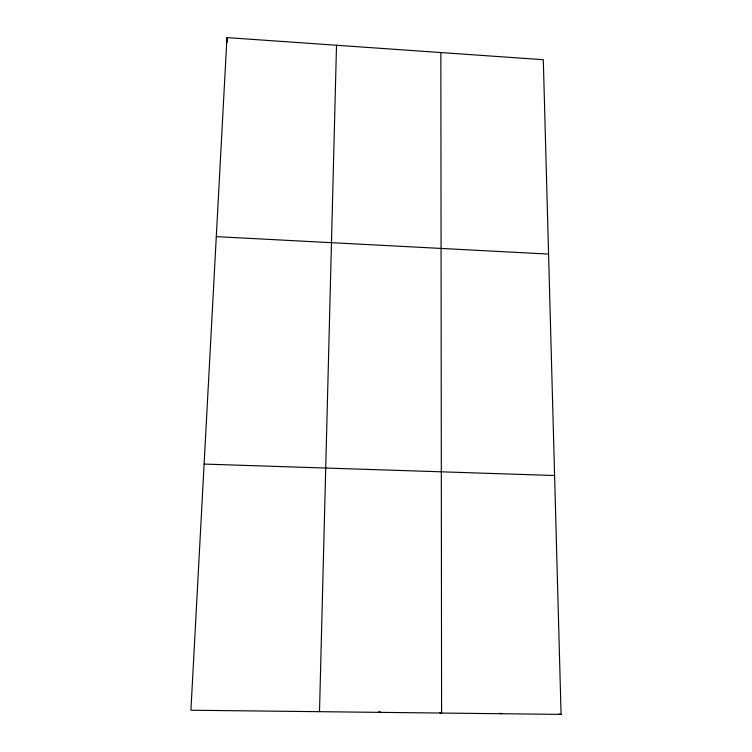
<?xml version="1.0" encoding="UTF-8"?>
<svg xmlns="http://www.w3.org/2000/svg" width="752" height="752" viewBox="0 0 752 752"><rect width="100%" height="100%" fill="white"/><g stroke="black" fill="none" stroke-linecap="round" stroke-linejoin="round"><path stroke-width="1.13" d="M319.506 711.683L336.511 45.252M226.954 37.6L190.923 710.236L561.077 714.4L543.301 59.709L226.954 37.6L227.16 42.187M204.112 464.069L554.591 475.518M216.294 236.636L548.575 254.082M558.886 714.024L561.077 714.4M499.478 713.281L501.65 713.733M439.469 712.482L441.584 713.056L440.851 52.546M378.858 711.58L380.869 712.37"/></g></svg>
